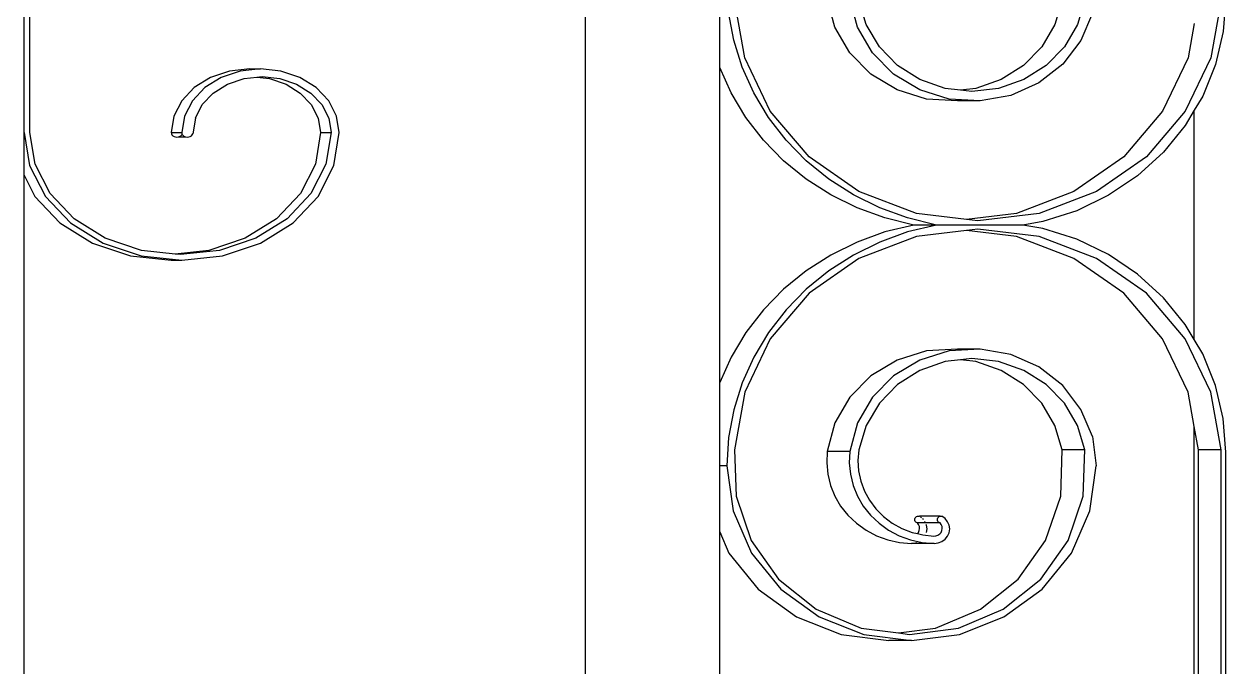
# Model space of a CAD drawing. Header units: millimetres. Extents: x 173236 to 801264, y -94969 to 615039.
# Drawn here: x 499728.4 to 499939.1, y -2494.1 to -2381.3 of the extents above; entities that cross this region are included whole.
import ezdxf

# ---------------------------------------------------------------- set-up
doc = ezdxf.new("R2010")
doc.units = ezdxf.units.MM
doc.header["$MEASUREMENT"] = 0
doc.layers.add('VOX-A-WALL-PATT', color=233, linetype='Continuous')

# ---------------------------------------------------------------- blocks, each defined once
blk = doc.blocks.new('STAIRCASE')
at = {"layer": 'VOX-A-WALL-PATT'}
for p, q in [((499729.42, -2400.38), (499729.42, -2330.81)), ((499728.39, -2400.38), (499728.39, -2331.22)), ((499728.43, -2400.38), (499728.43, -2331.22)), ((499826.82, -2546.39), (499826.82, -2346.45)), ((499850.36, -2388.98), (499850.36, -2374.36)), ((499854.78, -2387.26), (499852.95, -2377.14)), ((499870.57, -2381.86), (499869.23, -2376.87)), ((499874.54, -2381.86), (499873.2, -2376.87)), ((499876.05, -2381.44), (499874.77, -2377.14)), ((499910.42, -2377.14), (499909.15, -2381.44)), ((499914.4, -2377.14), (499913.12, -2381.44)), ((499938.29, -2377.14), (499936.46, -2387.26)), ((499939.13, -2376.73), (499938.67, -2382.64)), ((499852.82, -2384.15), (499851.92, -2379.28)), ((499915.71, -2379.46), (499913.7, -2384.24)), ((499933.58, -2381.24), (499932.49, -2387.26)), ((499873.18, -2386.37), (499870.57, -2381.86)), ((499877.15, -2386.37), (499874.54, -2381.86)), ((499878.36, -2385.33), (499876.05, -2381.44)), ((499909.15, -2381.44), (499906.84, -2385.33)), ((499913.12, -2381.44), (499910.81, -2385.33)), ((499938.67, -2382.64), (499937.31, -2388.43)), ((499854.29, -2388.88), (499852.82, -2384.15)), ((499881.56, -2388.61), (499878.36, -2385.33)), ((499906.84, -2385.33), (499903.64, -2388.61)), ((499910.81, -2385.33), (499907.61, -2388.61)), ((499913.7, -2384.24), (499910.5, -2388.4)), ((499859.24, -2396.63), (499854.78, -2387.26)), ((499876.89, -2390.13), (499873.18, -2386.37)), ((499880.86, -2390.13), (499877.15, -2386.37)), ((499932.49, -2387.26), (499928.02, -2396.63)), ((499936.46, -2387.26), (499932, -2396.63)), ((499764.43, -2389.58), (499761.1, -2390.69)), ((499766.28, -2389.58), (499762.95, -2390.69)), ((499768, -2389.19), (499764.43, -2389.58)), ((499769.85, -2389.19), (499766.28, -2389.58)), ((499768, -2389.19), (499769.85, -2389.19)), ((499773.43, -2389.58), (499769.85, -2389.19)), ((499776.76, -2390.69), (499773.43, -2389.58)), ((499852.36, -2393.43), (499850.36, -2388.98)), ((499850.36, -2444.2), (499850.36, -2388.98)), ((499856.33, -2393.43), (499854.29, -2388.88)), ((499885.48, -2391.09), (499881.56, -2388.61)), ((499903.64, -2388.61), (499899.72, -2391.09)), ((499907.61, -2388.61), (499903.69, -2391.09)), ((499910.5, -2388.4), (499906.31, -2391.68)), ((499937.31, -2388.43), (499935.07, -2393.97)), ((499761.1, -2390.69), (499758.24, -2392.47)), ((499762.95, -2390.69), (499760.09, -2392.47)), ((499761.56, -2393.44), (499764.07, -2391.89)), ((499764.07, -2391.89), (499766.99, -2390.91)), ((499766.99, -2390.91), (499769.2, -2390.67)), ((499769.2, -2390.67), (499770.12, -2390.57)), ((499769.2, -2390.67), (499771.41, -2390.91)), ((499770.12, -2390.57), (499773.26, -2390.91)), ((499771.41, -2390.91), (499774.33, -2391.89)), ((499773.26, -2390.91), (499776.18, -2391.89)), ((499774.33, -2391.89), (499776.83, -2393.44)), ((499776.18, -2391.89), (499778.68, -2393.44)), ((499779.62, -2392.47), (499776.76, -2390.69)), ((499881.48, -2392.9), (499876.89, -2390.13)), ((499885.45, -2392.9), (499880.86, -2390.13)), ((499889.9, -2392.63), (499885.48, -2391.09)), ((499899.72, -2391.09), (499895.3, -2392.63)), ((499903.69, -2391.09), (499899.27, -2392.63)), ((499906.31, -2391.68), (499901.39, -2393.87)), ((499758.24, -2392.47), (499756.05, -2394.79)), ((499760.09, -2392.47), (499757.9, -2394.79)), ((499759.64, -2395.48), (499761.56, -2393.44)), ((499776.83, -2393.44), (499778.76, -2395.48)), ((499778.68, -2393.44), (499780.61, -2395.48)), ((499781.81, -2394.79), (499779.62, -2392.47)), ((499854.94, -2397.72), (499852.36, -2393.43)), ((499858.91, -2397.72), (499856.33, -2393.43)), ((499886.65, -2394.49), (499881.48, -2392.9)), ((499890.62, -2394.49), (499885.45, -2392.9)), ((499892.6, -2392.93), (499889.9, -2392.63)), ((499895.3, -2392.63), (499892.6, -2392.93)), ((499894.59, -2393.16), (499892.6, -2392.93)), ((499899.27, -2392.63), (499894.59, -2393.16)), ((499901.39, -2393.87), (499896.05, -2394.82)), ((499935.07, -2393.97), (499933.58, -2396.47)), ((499756.05, -2394.79), (499754.67, -2397.49)), ((499757.9, -2394.79), (499756.52, -2397.49)), ((499758.43, -2397.84), (499759.64, -2395.48)), ((499778.76, -2395.48), (499779.97, -2397.84)), ((499780.61, -2395.48), (499781.82, -2397.84)), ((499783.19, -2397.49), (499781.81, -2394.79)), ((499892.07, -2394.82), (499886.65, -2394.49)), ((499896.05, -2394.82), (499890.62, -2394.49)), ((499896.05, -2394.82), (499892.07, -2394.82)), ((499754.67, -2397.49), (499754.2, -2400.38)), ((499756.52, -2397.49), (499756.05, -2400.38)), ((499758.43, -2397.84), (499757.98, -2400.59)), ((499779.97, -2397.84), (499780.38, -2400.38)), ((499781.82, -2397.84), (499782.23, -2400.38)), ((499783.66, -2400.38), (499783.19, -2397.49)), ((499858.02, -2401.71), (499854.94, -2397.72)), ((499861.99, -2401.71), (499858.91, -2397.72)), ((499866.06, -2404.62), (499859.24, -2396.63)), ((499928.02, -2396.63), (499921.21, -2404.62)), ((499932, -2396.63), (499925.18, -2404.62)), ((499933.58, -2396.47), (499931.99, -2399.14)), ((499933.58, -2436.7), (499933.58, -2396.47)), ((499931.99, -2399.14), (499928.16, -2403.83)), ((499728.39, -2400.38), (499728.43, -2400.38)), ((499728.39, -2407.86), (499728.39, -2400.38)), ((499728.43, -2400.38), (499729.37, -2406.17)), ((499730.32, -2405.92), (499729.42, -2400.38)), ((499754.2, -2400.38), (499754.23, -2400.59)), ((499754.2, -2400.38), (499756.05, -2400.38)), ((499754.23, -2400.59), (499754.33, -2400.78)), ((499754.33, -2400.78), (499754.48, -2400.95)), ((499754.48, -2400.95), (499754.69, -2401.07)), ((499754.69, -2401.07), (499754.93, -2401.15)), ((499754.93, -2401.15), (499755.18, -2401.18)), ((499755.18, -2401.18), (499755.44, -2401.15)), ((499755.44, -2401.15), (499756.78, -2401.15)), ((499755.67, -2401.07), (499755.88, -2400.95)), ((499755.88, -2400.95), (499756.03, -2400.78)), ((499756.03, -2400.78), (499756.11, -2400.64)), ((499756.05, -2400.38), (499756.08, -2400.59)), ((499756.08, -2400.59), (499756.11, -2400.64)), ((499756.11, -2400.64), (499756.18, -2400.78)), ((499756.18, -2400.78), (499756.34, -2400.95)), ((499756.34, -2400.95), (499756.54, -2401.07)), ((499756.54, -2401.07), (499756.78, -2401.15)), ((499756.78, -2401.15), (499757.03, -2401.18)), ((499757.03, -2401.18), (499757.29, -2401.15)), ((499757.29, -2401.15), (499757.52, -2401.07)), ((499757.52, -2401.07), (499757.73, -2400.95)), ((499757.73, -2400.95), (499757.89, -2400.78)), ((499757.89, -2400.78), (499757.98, -2400.59)), ((499780.38, -2400.38), (499779.48, -2405.92)), ((499780.38, -2400.38), (499782.23, -2400.38)), ((499782.23, -2400.38), (499781.33, -2405.92)), ((499782.72, -2406.17), (499783.66, -2400.38)), ((499861.56, -2405.33), (499858.02, -2401.71)), ((499865.53, -2405.33), (499861.99, -2401.71)), ((499928.16, -2403.83), (499923.64, -2407.94)), ((499729.37, -2406.17), (499732.13, -2411.57)), ((499732.96, -2411.08), (499730.32, -2405.92)), ((499779.48, -2405.92), (499776.84, -2411.08)), ((499781.33, -2405.92), (499778.69, -2411.08)), ((499779.96, -2411.57), (499782.72, -2406.17)), ((499865.52, -2408.55), (499861.56, -2405.33)), ((499869.49, -2408.55), (499865.53, -2405.33)), ((499874.78, -2410.73), (499866.06, -2404.62)), ((499921.21, -2404.62), (499912.48, -2410.73)), ((499925.18, -2404.62), (499916.46, -2410.73)), ((499728.39, -2407.86), (499730.28, -2411.57)), ((499728.39, -2630.66), (499728.39, -2407.86)), ((499869.84, -2411.32), (499865.52, -2408.55)), ((499873.81, -2411.32), (499869.49, -2408.55)), ((499923.64, -2407.94), (499918.54, -2411.38)), ((499884.85, -2414.56), (499874.78, -2410.73)), ((499912.48, -2410.73), (499902.41, -2414.56)), ((499916.46, -2410.73), (499906.39, -2414.56)), ((499730.28, -2411.57), (499734.67, -2416.2)), ((499732.13, -2411.57), (499736.52, -2416.2)), ((499737.15, -2415.51), (499732.96, -2411.08)), ((499776.84, -2411.08), (499772.65, -2415.51)), ((499778.69, -2411.08), (499774.5, -2415.51)), ((499775.57, -2416.2), (499779.96, -2411.57)), ((499874.46, -2413.6), (499869.84, -2411.32)), ((499878.43, -2413.6), (499873.81, -2411.32)), ((499918.54, -2411.38), (499912.96, -2414.08)), ((499879.34, -2415.36), (499874.46, -2413.6)), ((499883.31, -2415.36), (499878.43, -2413.6)), ((499893.63, -2415.62), (499884.85, -2414.56)), ((499902.41, -2414.56), (499893.63, -2415.62)), ((499906.39, -2414.56), (499895.62, -2415.87)), ((499912.96, -2414.08), (499907.02, -2415.99)), ((499734.67, -2416.2), (499740.39, -2419.76)), ((499736.52, -2416.2), (499742.24, -2419.76)), ((499742.62, -2418.91), (499737.15, -2415.51)), ((499772.65, -2415.51), (499767.18, -2418.91)), ((499774.5, -2415.51), (499769.03, -2418.91)), ((499769.85, -2419.76), (499775.57, -2416.2)), ((499884.39, -2416.59), (499879.34, -2415.36)), ((499884.39, -2416.59), (499879.34, -2417.81)), ((499888.36, -2416.59), (499883.31, -2415.36)), ((499888.36, -2416.59), (499883.31, -2417.81)), ((499888.36, -2416.59), (499884.39, -2416.59)), ((499903.54, -2416.59), (499888.36, -2416.59)), ((499895.62, -2415.87), (499893.63, -2415.62)), ((499907.02, -2415.99), (499903.54, -2416.59)), ((499907.02, -2417.19), (499903.54, -2416.59)), ((499912.96, -2419.09), (499907.02, -2417.19)), ((499748.99, -2421.05), (499742.62, -2418.91)), ((499767.18, -2418.91), (499760.81, -2421.05)), ((499769.03, -2418.91), (499762.66, -2421.05)), ((499879.34, -2417.81), (499874.46, -2419.58)), ((499884.85, -2418.61), (499874.78, -2422.45)), ((499883.31, -2417.81), (499878.43, -2419.58)), ((499893.63, -2417.55), (499884.85, -2418.61)), ((499895.62, -2417.31), (499893.63, -2417.55)), ((499902.41, -2418.61), (499893.63, -2417.55)), ((499906.39, -2418.61), (499895.62, -2417.31)), ((499912.48, -2422.45), (499902.41, -2418.61)), ((499916.46, -2422.45), (499906.39, -2418.61)), ((499918.54, -2421.79), (499912.96, -2419.09)), ((499740.39, -2419.76), (499747.05, -2421.99)), ((499742.24, -2419.76), (499748.9, -2421.99)), ((499754.9, -2421.68), (499748.99, -2421.05)), ((499760.81, -2421.05), (499754.9, -2421.68)), ((499762.66, -2421.05), (499755.82, -2421.78)), ((499763.19, -2421.99), (499769.85, -2419.76)), ((499874.46, -2419.58), (499869.84, -2421.86)), ((499878.43, -2419.58), (499873.81, -2421.86)), ((499747.05, -2421.99), (499754.2, -2422.76)), ((499748.9, -2421.99), (499756.05, -2422.76)), ((499754.2, -2422.76), (499756.05, -2422.76)), ((499755.82, -2421.78), (499754.9, -2421.68)), ((499756.05, -2422.76), (499763.19, -2421.99)), ((499869.84, -2421.86), (499865.52, -2424.63)), ((499874.78, -2422.45), (499866.06, -2428.56)), ((499873.81, -2421.86), (499869.49, -2424.63)), ((499921.21, -2428.56), (499912.48, -2422.45)), ((499925.18, -2428.56), (499916.46, -2422.45)), ((499923.64, -2425.24), (499918.54, -2421.79)), ((499865.52, -2424.63), (499861.56, -2427.84)), ((499869.49, -2424.63), (499865.53, -2427.84)), ((499928.16, -2429.35), (499923.64, -2425.24)), ((499861.56, -2427.84), (499858.02, -2431.47)), ((499866.06, -2428.56), (499859.24, -2436.55)), ((499865.53, -2427.84), (499861.99, -2431.47)), ((499928.02, -2436.55), (499921.21, -2428.56)), ((499932, -2436.55), (499925.18, -2428.56)), ((499931.99, -2434.04), (499928.16, -2429.35)), ((499858.02, -2431.47), (499854.94, -2435.46)), ((499861.99, -2431.47), (499858.91, -2435.46)), ((499933.58, -2436.7), (499931.99, -2434.04)), ((499854.94, -2435.46), (499852.36, -2439.75)), ((499858.91, -2435.46), (499856.33, -2439.75)), ((499859.24, -2436.55), (499854.78, -2445.91)), ((499932.49, -2445.91), (499928.02, -2436.55)), ((499936.46, -2445.91), (499932, -2436.55)), ((499935.07, -2439.21), (499933.58, -2436.7)), ((499852.36, -2439.75), (499850.36, -2444.2)), ((499856.33, -2439.75), (499854.29, -2444.29)), ((499881.48, -2440.28), (499876.89, -2443.04)), ((499885.45, -2440.28), (499880.86, -2443.04)), ((499886.65, -2438.68), (499881.48, -2440.28)), ((499890.62, -2438.68), (499885.45, -2440.28)), ((499892.07, -2438.35), (499886.65, -2438.68)), ((499892.6, -2440.24), (499889.9, -2440.54)), ((499896.05, -2438.35), (499890.62, -2438.68)), ((499896.05, -2438.35), (499892.07, -2438.35)), ((499894.59, -2440.02), (499892.6, -2440.24)), ((499895.3, -2440.54), (499892.6, -2440.24)), ((499899.27, -2440.54), (499894.59, -2440.02)), ((499901.39, -2439.31), (499896.05, -2438.35)), ((499906.31, -2441.49), (499901.39, -2439.31)), ((499937.31, -2444.74), (499935.07, -2439.21)), ((499885.48, -2442.09), (499881.56, -2444.57)), ((499889.9, -2440.54), (499885.48, -2442.09)), ((499899.72, -2442.09), (499895.3, -2440.54)), ((499903.69, -2442.09), (499899.27, -2440.54)), ((499903.64, -2444.57), (499899.72, -2442.09)), ((499907.61, -2444.57), (499903.69, -2442.09)), ((499910.5, -2444.77), (499906.31, -2441.49)), ((499850.36, -2458.82), (499850.36, -2444.2)), ((499854.29, -2444.29), (499852.82, -2449.03)), ((499876.89, -2443.04), (499873.18, -2446.8)), ((499880.86, -2443.04), (499877.15, -2446.8)), ((499881.56, -2444.57), (499878.36, -2447.85)), ((499906.84, -2447.85), (499903.64, -2444.57)), ((499910.81, -2447.85), (499907.61, -2444.57)), ((499854.78, -2445.91), (499852.95, -2456.03)), ((499913.7, -2448.93), (499910.5, -2444.77)), ((499933.58, -2451.94), (499932.49, -2445.91)), ((499938.29, -2456.03), (499936.46, -2445.91)), ((499938.67, -2450.53), (499937.31, -2444.74)), ((499873.18, -2446.8), (499870.57, -2451.31)), ((499877.15, -2446.8), (499874.54, -2451.31)), ((499878.36, -2447.85), (499876.05, -2451.74)), ((499909.15, -2451.74), (499906.84, -2447.85)), ((499913.12, -2451.74), (499910.81, -2447.85)), ((499852.82, -2449.03), (499851.92, -2453.89)), ((499915.71, -2453.71), (499913.7, -2448.93)), ((499939.13, -2456.45), (499938.67, -2450.53)), ((499870.57, -2451.31), (499869.23, -2456.3)), ((499874.54, -2451.31), (499873.2, -2456.3)), ((499876.05, -2451.74), (499874.77, -2456.03)), ((499910.42, -2456.03), (499909.15, -2451.74)), ((499914.4, -2456.03), (499913.12, -2451.74)), ((499933.58, -2530.92), (499933.58, -2451.94)), ((499934.32, -2456.03), (499933.58, -2451.94)), ((499851.92, -2453.89), (499851.62, -2458.82)), ((499915.71, -2453.71), (499916.39, -2458.82)), ((499852.95, -2456.03), (499853.23, -2464.18)), ((499869.23, -2456.3), (499869.12, -2458.3)), ((499873.2, -2456.3), (499869.23, -2456.3)), ((499873.2, -2456.3), (499873.09, -2458.3)), ((499874.77, -2456.03), (499874.61, -2457.87)), ((499910.15, -2464.18), (499910.42, -2456.03)), ((499914.4, -2456.03), (499910.42, -2456.03)), ((499914.12, -2464.18), (499914.4, -2456.03)), ((499938.29, -2456.03), (499934.32, -2456.03)), ((499934.32, -2525.6), (499934.32, -2456.03)), ((499938.29, -2525.6), (499938.29, -2456.03)), ((499939.13, -2525.6), (499939.13, -2456.45)), ((499851.62, -2458.82), (499850.36, -2458.82)), ((499850.36, -2470.43), (499850.36, -2458.82)), ((499851.62, -2458.82), (499852.73, -2466.75)), ((499869.12, -2458.3), (499869.3, -2460.3)), ((499873.09, -2458.3), (499873.27, -2460.3)), ((499874.61, -2457.87), (499874.71, -2459.71)), ((499915.28, -2466.75), (499916.39, -2458.82)), ((499869.3, -2460.3), (499869.77, -2462.26)), ((499873.27, -2460.3), (499873.75, -2462.26)), ((499874.71, -2459.71), (499875.09, -2461.51)), ((499869.77, -2462.26), (499870.53, -2464.13)), ((499873.75, -2462.26), (499874.5, -2464.13)), ((499875.09, -2461.51), (499875.73, -2463.25)), ((499875.73, -2463.25), (499876.62, -2464.88)), ((499853.23, -2464.18), (499855.87, -2471.94)), ((499870.53, -2464.13), (499871.56, -2465.89)), ((499874.5, -2464.13), (499875.53, -2465.89)), ((499876.62, -2464.88), (499877.75, -2466.38)), ((499907.5, -2471.94), (499910.15, -2464.18)), ((499911.47, -2471.94), (499914.12, -2464.18)), ((499852.73, -2466.75), (499855.96, -2474.14)), ((499871.56, -2465.89), (499872.83, -2467.49)), ((499872.83, -2467.49), (499874.33, -2468.91)), ((499875.53, -2465.89), (499876.8, -2467.49)), ((499876.8, -2467.49), (499878.3, -2468.91)), ((499877.75, -2466.38), (499879.09, -2467.72)), ((499879.09, -2467.72), (499880.61, -2468.87)), ((499884.75, -2467.84), (499884.88, -2467.75)), ((499884.88, -2467.75), (499885.04, -2467.69)), ((499885.04, -2467.69), (499885.2, -2467.67)), ((499885.2, -2467.67), (499885.37, -2467.69)), ((499889, -2467.69), (499885.37, -2467.69)), ((499885.45, -2467.75), (499885.37, -2467.69)), ((499888.72, -2467.84), (499888.86, -2467.75)), ((499888.86, -2467.75), (499889, -2467.69)), ((499889, -2467.69), (499889.18, -2467.67)), ((499889.18, -2467.67), (499889.34, -2467.69)), ((499889.9, -2468.1), (499889.34, -2467.69)), ((499912.05, -2474.14), (499915.28, -2466.75)), ((499874.33, -2468.91), (499876.02, -2470.12)), ((499878.3, -2468.91), (499879.99, -2470.12)), ((499880.61, -2468.87), (499882.29, -2469.8)), ((499882.29, -2469.8), (499884.09, -2470.5)), ((499884.56, -2468.27), (499884.58, -2468.11)), ((499884.58, -2468.43), (499884.56, -2468.27)), ((499884.58, -2468.11), (499884.65, -2467.97)), ((499884.64, -2468.57), (499884.58, -2468.43)), ((499884.74, -2468.7), (499884.64, -2468.57)), ((499884.65, -2467.97), (499884.75, -2467.84)), ((499884.87, -2468.8), (499884.74, -2468.7)), ((499885.03, -2468.86), (499884.87, -2468.8)), ((499889, -2468.86), (499885.03, -2468.86)), ((499885.24, -2469.15), (499885.03, -2468.86)), ((499885.38, -2469.48), (499885.24, -2469.15)), ((499885.35, -2470.18), (499885.42, -2469.83)), ((499885.42, -2469.83), (499885.38, -2469.48)), ((499885.75, -2467.97), (499885.58, -2467.84)), ((499886.07, -2468.27), (499885.94, -2468.11)), ((499886.36, -2468.63), (499886.31, -2468.57)), ((499886.43, -2468.8), (499886.36, -2468.63)), ((499886.63, -2469.24), (499886.58, -2469.15)), ((499886.72, -2469.9), (499886.63, -2469.24)), ((499886.63, -2470.51), (499886.72, -2469.9)), ((499888.53, -2468.27), (499888.55, -2468.11)), ((499888.55, -2468.43), (499888.53, -2468.27)), ((499888.55, -2468.11), (499888.62, -2467.97)), ((499888.61, -2468.57), (499888.55, -2468.43)), ((499888.71, -2468.7), (499888.61, -2468.57)), ((499888.62, -2467.97), (499888.72, -2467.84)), ((499888.84, -2468.8), (499888.71, -2468.7)), ((499889, -2468.86), (499888.84, -2468.8)), ((499889.22, -2469.15), (499889, -2468.86)), ((499889.35, -2469.48), (499889.22, -2469.15)), ((499889.33, -2470.18), (499889.39, -2469.83)), ((499889.39, -2469.83), (499889.35, -2469.48)), ((499890.33, -2468.63), (499889.9, -2468.1)), ((499890.6, -2469.24), (499890.33, -2468.63)), ((499890.69, -2469.9), (499890.6, -2469.24)), ((499890.6, -2470.56), (499890.69, -2469.9)), ((499850.36, -2470.43), (499851.99, -2474.14)), ((499850.36, -2671.47), (499850.36, -2470.43)), ((499855.87, -2471.94), (499860.68, -2478.71)), ((499876.02, -2470.12), (499877.87, -2471.09)), ((499877.87, -2471.09), (499879.85, -2471.82)), ((499879.85, -2471.82), (499881.91, -2472.27)), ((499879.99, -2470.12), (499881.84, -2471.09)), ((499881.84, -2471.09), (499883.82, -2471.82)), ((499883.82, -2471.82), (499885.88, -2472.27)), ((499884.09, -2470.5), (499885.02, -2470.72)), ((499885.02, -2470.72), (499885.2, -2470.51)), ((499885.02, -2470.72), (499885.97, -2470.95)), ((499885.2, -2470.51), (499885.35, -2470.18)), ((499885.97, -2470.95), (499887.91, -2471.15)), ((499887.91, -2471.15), (499888.28, -2471.11)), ((499888.28, -2471.11), (499888.63, -2470.99)), ((499888.63, -2470.99), (499888.94, -2470.78)), ((499888.94, -2470.78), (499889.17, -2470.51)), ((499889.17, -2470.51), (499889.33, -2470.18)), ((499889.34, -2472.11), (499889.9, -2471.7)), ((499889.9, -2471.7), (499890.33, -2471.18)), ((499890.33, -2471.18), (499890.6, -2470.56)), ((499902.7, -2478.71), (499907.5, -2471.94)), ((499906.67, -2478.71), (499911.47, -2471.94)), ((499851.99, -2474.14), (499857.13, -2480.48)), ((499855.96, -2474.14), (499861.11, -2480.48)), ((499881.91, -2472.27), (499884.02, -2472.45)), ((499884.02, -2472.45), (499884.72, -2472.36)), ((499887.99, -2472.45), (499884.02, -2472.45)), ((499884.72, -2472.36), (499884.95, -2472.27)), ((499885.88, -2472.27), (499887.99, -2472.45)), ((499887.99, -2472.45), (499888.69, -2472.36)), ((499888.69, -2472.36), (499889.34, -2472.11)), ((499906.9, -2480.48), (499912.05, -2474.14)), ((499860.68, -2478.71), (499867.27, -2483.96)), ((499896.1, -2483.96), (499902.7, -2478.71)), ((499900.07, -2483.96), (499906.67, -2478.71)), ((499857.13, -2480.48), (499863.84, -2485.35)), ((499861.11, -2480.48), (499867.81, -2485.35)), ((499900.2, -2485.35), (499906.9, -2480.48)), ((499867.27, -2483.96), (499875.14, -2487.28)), ((499888.23, -2487.28), (499896.1, -2483.96)), ((499892.21, -2487.28), (499900.07, -2483.96)), ((499863.84, -2485.35), (499871.65, -2488.41)), ((499867.81, -2485.35), (499875.62, -2488.41)), ((499892.39, -2488.41), (499900.2, -2485.35)), ((499871.65, -2488.41), (499880.03, -2489.46)), ((499875.14, -2487.28), (499881.69, -2488.15)), ((499875.62, -2488.41), (499884, -2489.46)), ((499881.69, -2488.15), (499888.23, -2487.28)), ((499881.69, -2488.15), (499883.67, -2488.41)), ((499883.67, -2488.41), (499892.21, -2487.28)), ((499884, -2489.46), (499892.39, -2488.41)), ((499884, -2489.46), (499880.03, -2489.46))]:
    blk.add_line(p, q, dxfattribs=at)

msp = doc.modelspace()

# ---------------------------------------------------------------- block references
msp.add_blockref('STAIRCASE', (0, 0))

doc.saveas('drawing.dxf')
